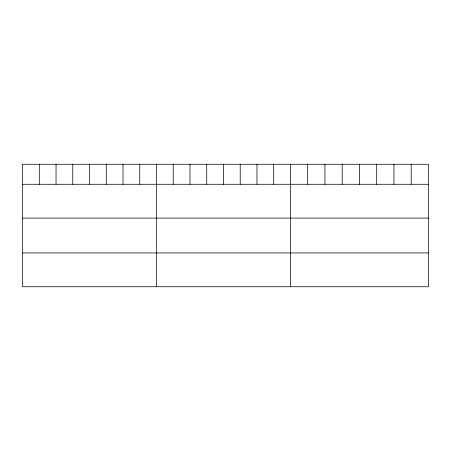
<?xml version="1.0" encoding="UTF-8"?>
<svg xmlns="http://www.w3.org/2000/svg" width="451" height="451" viewBox="0 0 451 451"><rect width="100%" height="100%" fill="white"/><g stroke="black" fill="none" stroke-linecap="round" stroke-linejoin="round"><path stroke-width="0.68" d="M428.45 184.279L428.45 286.751L22.55 286.751L22.55 164.249L428.45 164.249L428.45 184.279L22.55 184.279M22.55 218.098L428.45 218.098M22.55 252.938L428.45 252.938M411.199 164.249L411.199 184.279M393.948 164.249L393.948 184.279M376.698 164.249L376.698 184.279M359.447 164.249L359.447 184.279M342.196 164.249L342.196 184.279M324.945 164.249L324.945 184.279M307.695 164.249L307.695 184.279M290.444 164.249L290.444 286.751M273.701 164.249L273.701 184.279M256.957 164.249L256.957 184.279M240.214 164.249L240.214 184.279M223.47 164.249L223.47 184.279M206.727 164.249L206.727 184.279M189.984 164.249L189.984 184.279M173.24 164.249L173.24 184.279M156.497 164.249L156.497 286.751M139.754 164.249L139.754 184.279M123.01 164.249L123.01 184.279M106.267 164.249L106.267 184.279M89.523 164.249L89.523 184.279M72.78 164.249L72.78 184.279M56.037 164.249L56.037 184.279M39.293 164.249L39.293 184.279"/></g></svg>
